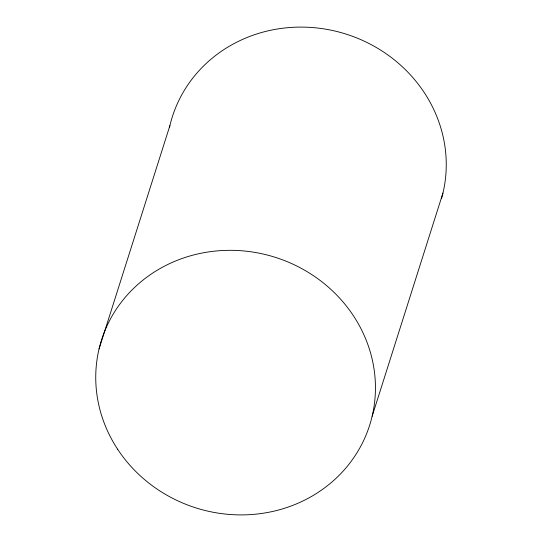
<?xml version="1.0" encoding="UTF-8"?>
<svg xmlns="http://www.w3.org/2000/svg" width="542" height="542" viewBox="0 0 542 542"><rect width="100%" height="100%" fill="white"/><g stroke="black" fill="none" stroke-linecap="round" stroke-linejoin="round"><path stroke-width="0.81" d="M99.064 348.919L169.876 125.697M372.124 416.303L442.936 193.081M169.504 127.316A140.669 131.415 17.6 0 1 338.858 32.012A140.669 131.415 17.6 0 1 441.459 198.731M117.634 449.243A140.669 131.415 17.6 0 0 359.637 448.268A140.669 131.415 17.6 0 0 229.51 250.323A140.669 131.415 17.6 0 0 117.634 449.243"/></g></svg>
